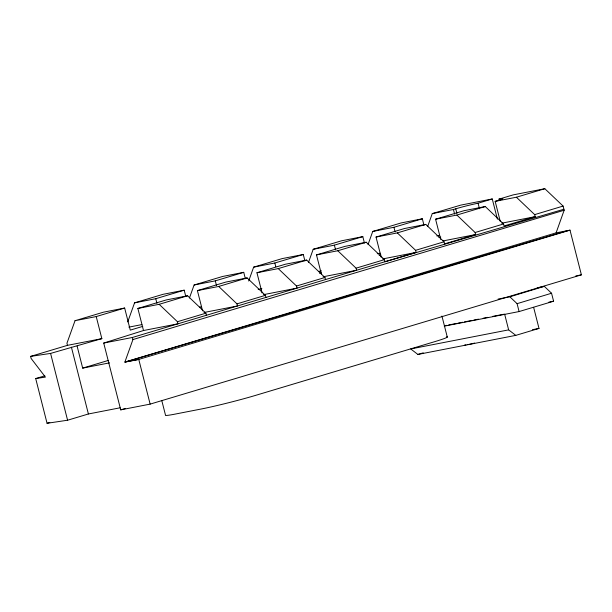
<?xml version="1.0" encoding="UTF-8"?>
<svg xmlns="http://www.w3.org/2000/svg" width="612" height="612" viewBox="0 0 612 612"><rect width="100%" height="100%" fill="white"/><g stroke="black" fill="none" stroke-linecap="round" stroke-linejoin="round"><path stroke-width="0.92" d="M556.094 232.858L570.009 230.15L581.4 274.849L150.139 404.119L120.725 409.856L103.719 343.057L132.406 337.472L132.934 339.561L124.856 362.12L556.094 232.858L564.157 210.237L563.094 206.076L544.825 188.71L513.193 194.884L498.948 199.145M75.024 320.703L66.938 343.248L67.473 345.344L101.852 338.643L96.222 316.557L75.024 320.703L103.459 312.181L124.657 308.043L130.28 330.12L142.78 326.372M127.724 321.927L134.564 302.848L162.999 294.326L184.197 290.187L185.834 296.629M189.437 298.006L194.103 285.001L222.538 276.479L243.737 272.332L245.381 278.774M248.671 281.023L253.643 267.146L282.078 258.624L303.277 254.485L304.921 260.926M308.524 262.303L313.191 249.298L341.618 240.776L362.817 236.63L364.461 243.071M368.072 244.463L372.731 231.451L401.158 222.929L422.349 218.79L423.986 225.231M427.604 226.616L432.271 213.596L460.737 205.119L492.262 198.961L497.411 219.173M498.092 299.077L509.85 296.789L544.32 286.362L551.55 293.24L553.592 301.219L519.091 311.562L444.251 326.15M509.85 296.789L517.086 303.667L551.55 293.24M96.222 316.557L124.657 308.043M134.564 302.848L155.762 298.71L184.197 290.187M194.103 285.001L215.302 280.862L243.737 272.332M253.643 267.146L274.842 263.007L303.277 254.485M313.191 249.298L334.382 245.16L362.817 236.63M432.271 213.596L453.438 209.503L459.184 207.812A16.333 0.796 -14.3 0 1 478.079 203.215L492.262 198.961M137.868 308.456L159.158 304.309L177.434 321.721L177.97 323.809L143.499 330.526L137.868 308.456L166.303 299.934L187.593 295.78L205.869 313.191L206.397 315.287M202.564 310.835L197.408 290.608L225.843 282.078L247.133 277.932L265.409 295.344L265.937 297.432M262.104 292.987L256.948 272.753L285.383 264.231L306.673 260.085L324.949 277.496L325.485 279.585M321.415 274.214L316.488 254.906L344.923 246.384L366.213 242.23L384.489 259.641L385.024 261.737L563.897 209.235M381.192 257.285L376.036 237.058L404.463 228.528L425.753 224.382L444.029 241.794L444.564 243.882L475.669 234.557L475.126 232.514L456.866 215.057L435.576 219.203L440.732 239.437M500.295 221.536L495.169 201.363L497.464 200.675M159.158 304.309L187.593 295.78M197.408 290.608L218.698 286.454L247.133 277.932M256.948 272.753L278.246 268.607L306.673 260.085M316.488 254.906L337.786 250.752L366.213 242.23M376.036 237.058L397.326 232.904L425.753 224.382M120.097 407.799L88.403 413.98L67.588 420.222L47.063 423.29L35.695 378.56L45.41 377.099L31.136 358.487L30.6 356.398L67.473 345.344M30.6 356.398L50.582 353.415L101.852 338.643M143.499 330.526L103.719 343.057M177.434 321.721L205.869 313.191M218.698 286.454L236.974 303.866L265.409 295.344M278.246 268.607L296.514 286.018L324.949 277.496M337.786 250.752L356.054 268.163L384.489 259.641M397.326 232.904L415.594 250.316L444.029 241.794M475.126 232.514L503.569 223.969L504.081 225.973L535.186 216.656L534.674 214.621L516.398 197.225L495.169 201.363M534.674 214.621L563.094 206.076M132.406 337.472L416.129 252.404L415.594 250.316M132.934 339.561L564.157 210.237M35.695 378.56L44.829 375.822M77.104 346.063L82.674 368.118L108.263 360.445M570.009 230.15L138.771 359.42L124.856 362.12M47.063 423.29L49.809 422.464M120.725 409.856L125.246 408.502M533.633 307.346L539.004 328.415L515.801 335.368L508.641 329.868L410.721 348.947L417.889 354.447L423.236 352.841M372.731 231.451L393.921 227.289L422.349 218.79M435.576 219.203L464.026 210.689L485.293 206.542L503.569 223.969M456.866 215.057L485.293 206.542M516.398 197.225L544.825 188.71M379.149 255.51L380.939 254.975M438.942 237.594L440.778 237.043M319.609 273.357L321.399 272.83M567.752 230.586L125.406 361.929L138.771 359.42L150.139 404.119M544.32 286.362L537.152 287.839M82.674 368.118L109.579 362.855M436.777 235.903L439.569 235.36M501.695 223.189L535.186 216.656M377.252 253.735L380.044 253.192M443.065 240.914L475.669 234.557M318.645 271.407L321.43 270.864M382.592 258.945L416.129 252.404M258.172 289.438L261.89 288.711M323.052 276.792L356.589 270.259L356.054 268.163M199.558 307.109L201.417 306.742M263.512 294.647L297.05 288.107L296.514 286.018M128.872 327.129L141.877 324.597M203.964 312.495L237.51 305.962L236.974 303.866M575.8 275.943L581.4 274.849M548.91 302.129L553.592 301.219M444.916 325.706L446.783 325.339M448.65 324.98L456.108 323.526M457.975 323.159L462.641 322.249M464.508 321.889L471.967 320.436M473.833 320.068L478.492 319.158M483.159 318.255L487.825 317.345M492.484 316.435L503.684 314.254M532.471 329.684L539.004 328.415M417.889 354.447L515.801 335.368M517.086 303.667L519.091 311.562M478.079 203.215L479.487 208.73M504.617 314.071L508.641 329.868M455.749 208.807L456.919 213.404M453.438 209.503L454.609 214.101M441.925 316.044L447.296 337.113M393.921 227.289L395.092 231.894M334.382 245.16L335.56 249.757M274.842 263.007L275.783 266.687M215.302 280.862L216.48 285.46M155.762 298.71L156.94 303.315M161.752 400.424L165.485 415.081A39.979 1.951 -14.3 0 0 175.001 414.125L201.05 409.046A39.979 1.951 -14.3 0 0 255.724 395.337L434.168 341.833A39.979 1.951 -14.3 0 0 446.645 336.753M71.405 347.172L88.403 413.98M50.582 353.415L67.588 420.222M474.637 343.087A12.645 0.62 -14.3 0 1 473.091 343.462M472.342 343.63A12.645 0.62 -14.3 0 1 467.813 344.617M466.038 344.931A12.645 0.62 -14.3 0 1 464.806 344.916M498.879 199.16A16.317 0.796 -14.3 0 1 497.518 200.667"/></g></svg>
